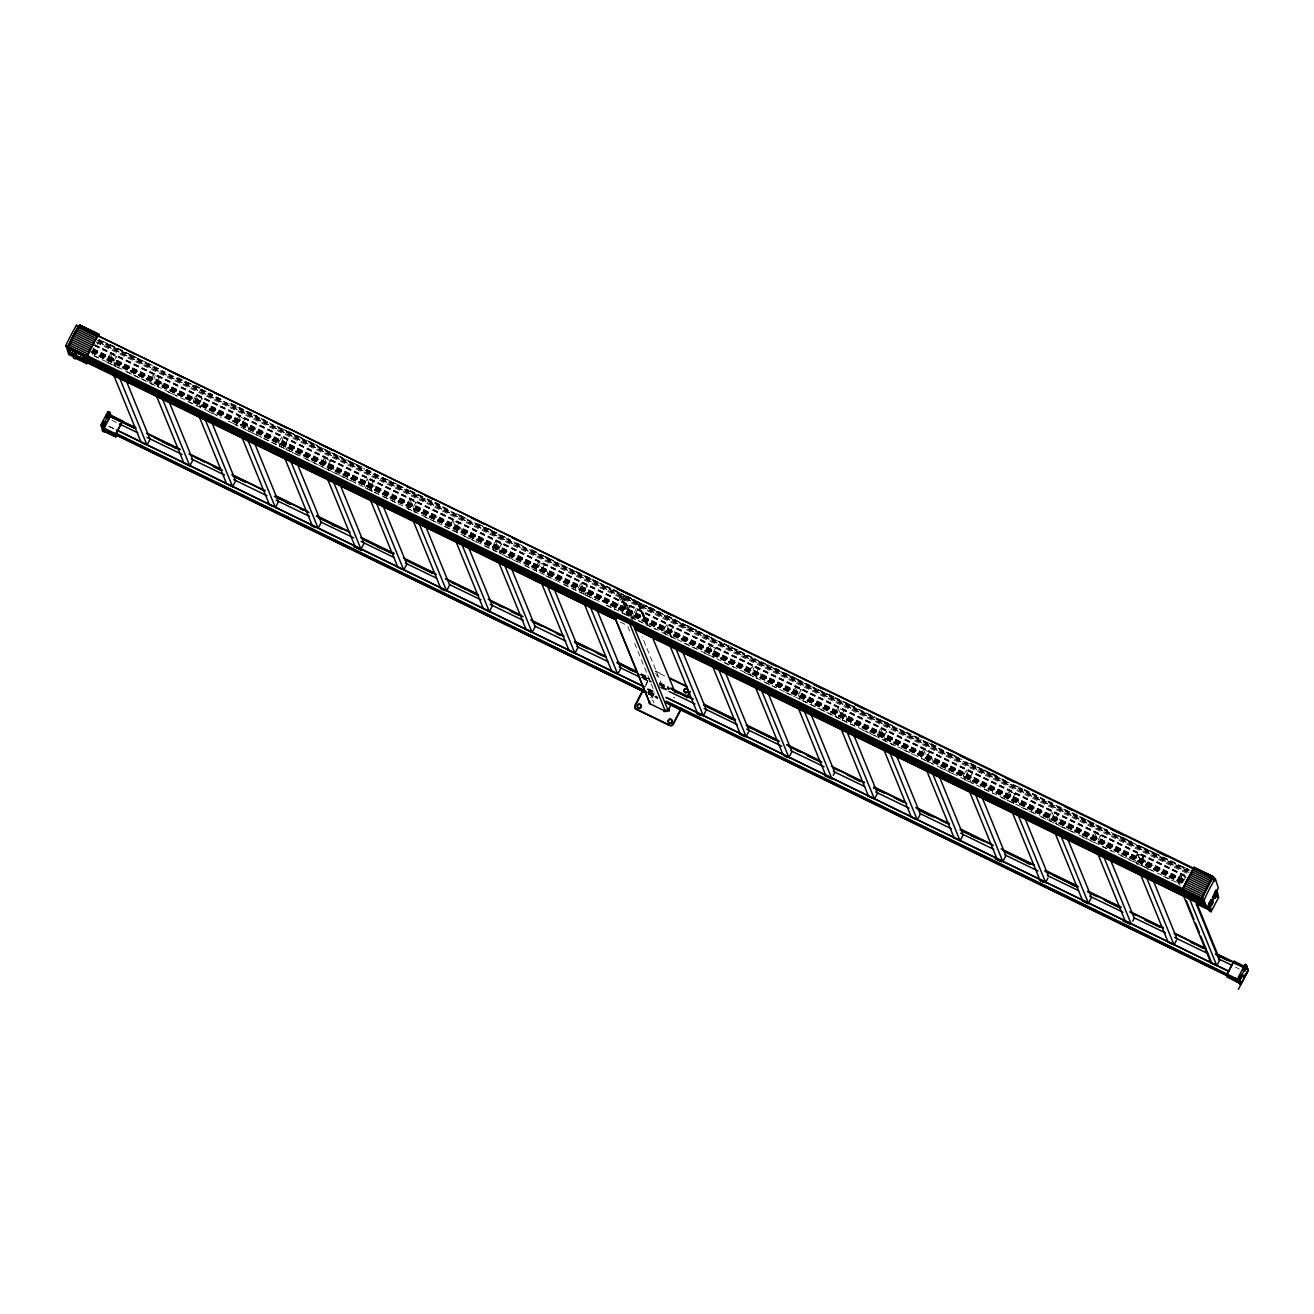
<?xml version="1.0" encoding="UTF-8"?>
<svg xmlns="http://www.w3.org/2000/svg" width="1314" height="1314" viewBox="0 0 1314 1314"><rect width="100%" height="100%" fill="white"/><g stroke="black" fill="none" stroke-linecap="round" stroke-linejoin="round"><path stroke-width="0.75" stroke-dasharray="5 3.75" d="M150.272 380.37L151.734 384.312M235.863 422.024L237.325 425.966M364.241 484.505L365.703 488.43M407.028 505.315L408.49 509.257M535.406 567.796L536.868 571.738M749.374 671.93L750.836 675.872M792.096 692.938L795.085 686.877L801.014 689.768L806.385 702.908M834.948 713.584L836.427 717.51M1048.917 817.702L1050.379 821.644M1091.638 838.726L1094.628 832.649L1100.574 835.54L1105.928 848.68M1177.229 880.38L1178.757 884.125M630.506 620.438L638.276 604.325L622.113 596.671L615.527 608.908M107.518 359.215L110.392 353.663L116.338 356.554L120.937 367.821M116.338 356.554L113.283 362.434L114.893 366.376M150.305 380.042L153.196 374.49L159.125 377.381L163.724 388.648M159.125 377.381L156.152 383.458M193.092 400.869L195.983 395.317L201.929 398.208L206.528 409.475M201.929 398.208L198.874 404.088L200.467 408.03M235.896 421.695L238.77 416.144L244.716 419.035L250.087 432.175M244.716 419.035L241.743 425.112M278.683 442.506L281.574 436.971L287.503 439.862L292.874 453.002M287.503 439.862L284.53 445.939M321.47 463.333L324.361 457.781L330.307 460.688L335.661 473.828M330.307 460.688L327.252 466.569L328.845 470.511M364.274 484.16L367.148 478.608L373.094 481.515L378.465 494.655M373.094 481.515L370.039 487.395L371.648 491.337M407.061 504.987L409.952 499.435L415.881 502.326L420.48 513.593M415.881 502.326L412.826 508.222L414.436 512.148M449.848 525.814L452.739 520.262L458.685 523.153L464.039 536.309M458.685 523.153L455.63 529.049L457.223 532.975M492.651 546.64L495.526 541.089L501.472 543.98L506.843 557.136M501.472 543.98L498.417 549.876L500.026 553.802M535.439 567.467L538.329 561.916L544.259 564.806L549.63 577.963M544.259 564.806L541.286 570.884M578.226 588.294L581.117 582.743L587.062 585.633L592.417 598.773M587.062 585.633L584.007 591.514L585.601 595.456M614.377 608.382L620.553 596.474A2.02 1.955 -22.2 0 1 623.263 595.571L638.703 603.093L647.933 626.203M621.029 609.121L623.904 603.569L629.849 606.46L635.22 619.6M629.849 606.46L626.794 612.34L628.404 616.282M631.623 621.029L639.573 605.738A2.02 1.955 -22.2 0 0 638.703 603.093M663.816 629.948L666.707 624.396L672.637 627.287L677.236 638.555M672.637 627.287L669.582 633.167L671.191 637.109M645.782 684.512L648.492 679.305M645.108 686.811L648.722 679.864M650.841 697.718L653.485 692.626M651.99 698.26L654.618 693.184L648.985 690.491M706.604 650.775L709.494 645.223L715.44 648.114L720.039 659.382M715.44 648.114L712.385 653.994L713.978 657.936M749.407 671.585L752.281 666.05L758.227 668.941L762.826 680.209M758.227 668.941L755.172 674.821L756.782 678.763M801.014 689.768L798.041 695.829M834.981 713.239L837.872 707.688L843.818 710.595L848.417 721.862M843.818 710.595L840.829 716.656M877.785 734.066L880.659 728.514L886.605 731.405L891.976 744.562M886.605 731.405L883.55 737.302L885.16 741.227M920.572 754.893L923.463 749.341L929.392 752.232L933.991 763.5M929.392 752.232L926.337 758.129L927.947 762.054M963.359 775.72L966.25 770.168L972.196 773.059L976.795 784.327M972.196 773.059L969.206 779.136M1006.163 796.547L1009.037 790.995L1014.983 793.886L1019.582 805.154M1014.983 793.886L1011.928 799.783L1013.537 803.708M1048.95 817.374L1051.841 811.822L1057.77 814.713L1063.141 827.853M1057.77 814.713L1054.797 820.79M1100.574 835.54L1097.584 841.617M1134.54 859.028L1137.415 853.476L1143.361 856.367L1148.732 869.507M1147.943 869.572L1142.638 856.597L1137.645 854.182L1135.082 859.126L1137.349 864.678M1140.076 861.557L1142.638 856.597M1143.361 856.367L1140.388 862.444M1186.148 877.194L1180.218 874.303L1177.328 879.854L1182.863 882.367L1177.295 879.92M1183.717 880.725L1185.442 877.424L1180.448 874.993L1177.87 879.953L1180.136 885.505M99.782 339.817L96.021 347.027L96.71 345.697M621.686 597.065L629.275 615.675M195.49 385.56L201.026 388.254M435.197 502.211L440.732 504.904M931.215 743.609L936.734 746.303M992.054 773.223L997.589 775.917M110.113 344.58L122.432 350.542M130.398 354.452L139.169 358.706M187.557 382.275L200.467 388.55M231.806 403.809L242.285 408.868M248.395 411.89L257.035 416.045M288.965 431.633L301.432 437.677M309.25 441.504L317.889 445.66L281.36 428.265M332.771 452.919L342.001 457.42M349.82 461.247L362.138 467.193L332.59 453.018M366.409 469.312L371.944 472.005M386.694 479.183L399.604 485.474M410.658 490.861L422.993 496.807M427.264 498.926L440.174 505.217M488.102 528.54L496.889 532.794M531.924 549.843L537.459 552.537M545.277 556.364L550.796 559.058M576.041 571.294L581.708 574.07M585.83 576.107L598.297 582.151M606.115 585.978L611.651 588.672M612.915 589.23L618.451 591.924M626.4 595.85L635.615 600.334M650.381 607.511L659.152 611.766M666.97 615.593L675.741 619.83M687.255 625.464L696.469 629.948M727.825 645.207L738.304 650.249M775.178 668.202L780.845 670.978M784.984 673.014L797.45 679.059M829.233 694.548L838.004 698.802M845.822 702.629L854.609 706.883L828.592 694.4M883.977 721.14L891.927 725.065M906.676 732.243L919.012 738.189M926.961 742.114L936.176 746.598M950.482 753.546L956.461 756.47M970.635 763.319L978.142 766.998M984.12 769.938L997.03 776.213M1024.69 789.681L1037.157 795.726M1048.211 801.097L1053.746 803.79M1072.043 812.676L1077.71 815.452M1079.418 816.273L1084.953 818.951M1085.528 819.279L1094.316 823.533M1122.419 837.232L1131.633 841.716M1142.704 847.103L1158.849 854.938M1162.972 856.974L1175.307 862.937M1183.257 866.846L1190.057 870.114M102.508 341.229L108.372 343.956M109.883 344.81L152.44 365.407M177.702 377.627L212.737 394.676M231.165 403.661L256.986 416.226M261.075 418.394L266.956 421.137M321.93 448.008L331.292 452.459M366.179 469.541L378.678 475.438M382.785 477.623L408.588 490.188L366.146 469.739M410.034 490.697L425.522 498.302M427.034 499.156L449.306 509.881M460.228 515.318L466.092 518.044M478.247 523.908L496.692 532.876M500.798 535.044L510.013 539.545M531.727 549.925L537.262 552.619M541.352 554.787L557.547 562.491M561.636 564.659L604.391 585.354M605.902 586.208L618.385 592.105M619.14 592.532L648.443 606.805M649.74 607.364L665.229 614.968M666.74 615.806L709.149 636.452M723.899 643.63L752.988 657.608M760.79 661.583L766.308 664.276M767.737 664.785L773.273 667.479M775.129 668.383L797.253 679.141M797.992 679.568L813.842 687.222M818.277 689.439L827.508 693.923M858.502 709.133L874.697 716.836M878.787 719.004L892.042 725.344M899.072 728.876L904.607 731.569M906.446 732.473L918.946 738.369M923.052 740.554L961.766 759.393M970.57 763.5L1006.015 780.927M1017.085 786.314L1022.949 789.057M1024.46 789.895L1053.549 803.872M1057.655 806.057L1094.119 823.615M1098.225 825.8L1107.768 830.333M1118.493 835.671L1131.748 841.995M1138.778 845.543L1161.247 856.35M1162.759 857.204L1190.008 870.279M98.78 339.62L108.274 344.12M109.85 345.007L135.933 357.589M137.51 358.459L152.26 365.637M154.099 366.54L165.17 371.928M178.063 378.202L209.698 393.477M216.794 397.042L224.168 400.639M231.543 404.219L270.257 423.075M277.648 426.656L331.391 452.706M332.951 453.576L364.586 468.852M410.395 491.272L425.44 498.466M427.001 499.353L449.125 510.111M456.5 513.708L465.994 518.209M476.785 523.58L509.98 539.726M517.355 543.323L523.169 546.033M532.104 550.5L574.514 571.13M574.793 571.147L604.292 585.502M605.853 586.389L648.262 607.035M650.118 607.922L665.147 615.116M666.707 616.003L709.117 636.649M710.956 637.536L722.306 642.94M723.866 643.827L749.686 656.376M753.645 658.199L766.276 664.457M773.65 668.054L827.409 694.088M828.97 694.975L904.574 731.767M906.414 732.654L921.442 739.848M923.003 740.735L948.823 753.3M950.663 754.203L961.733 759.574M970.947 764.058L1005.982 781.124M1013.357 784.704L1022.867 789.205M1024.427 790.092L1070.516 812.528M1072.372 813.415L1107.686 830.481M1114.781 834.062L1161.149 856.514M1162.709 857.385L1188.809 869.967M98.944 340.014L161.721 370.449M169.013 374.112L222.575 400.064M229.851 403.727L364.553 469.147M366.31 470.116L401.427 487.1M408.72 490.763L425.391 498.762M427.149 499.731L604.259 585.814M606.017 586.783L722.273 643.236M724.03 644.205L897.446 728.482M904.722 732.144L921.41 740.16M923.167 741.129L958.284 758.096M965.576 761.759L1022.818 789.517M1024.575 790.486L1161.116 856.81M1162.874 857.779L1188.776 870.279M97.827 340.162L1189.416 871.396M97.679 340.375L1189.285 871.609M1189.006 872.496L97.105 341.361L1186.87 871.806M96.776 341.755L1188.398 872.939M96.316 342.642L1187.905 873.876M94.871 344.711L1186.624 876.044M94.69 344.941L1186.641 876.323M94.559 345.533L1186.23 876.849M94.477 345.631L1186.066 876.881M93.31 348.703L1183.586 879.296M93.015 349.048L1185.129 880.544M93.064 349.409L1183.52 880.15M93.179 349.688L1184.062 880.692M93.36 350L1183.717 880.626M93.409 350.542L1181.91 880.051M92.719 350.411L1182.994 880.988M92.736 350.624L1183.273 881.431M92.9 351.002L1183.158 881.595M91.996 351.364L1182.386 881.793M91.487 351.413L1183.076 882.647M91.422 351.577L1183.06 882.909M91.142 351.774L1183.175 883.271M91.701 352.283L1181.976 882.877M91.093 352.333L1182.797 883.681M91.159 352.563L1182.748 883.796M94 355.7L221.294 417.491M599.299 601.451L228.603 421.203L237.785 425.785M606.608 605.163L1176.441 882.318M93.951 355.782L99.486 358.476M106.812 362.171L119.771 368.347M127.097 372.026L156.645 386.3M167.666 391.769L176.93 396.171M187.935 401.641L197.215 406.042M208.22 411.512L217.5 415.914M245.11 429.464L261.749 437.447M263.539 438.433L283.873 448.222M285.664 449.207L298.623 455.4M305.948 459.079L322.603 467.061M324.394 468.047L344.728 477.836M346.518 478.822L355.782 483.207M366.803 488.693L376.067 493.079M383.442 496.676L396.352 502.95M407.373 508.436L416.637 512.821M423.962 516.501L436.921 522.693M444.247 526.372L457.206 532.564M464.532 536.243L477.491 542.436M484.817 546.115L497.776 552.307M505.102 555.986L518.044 562.178M525.37 565.858L536.49 571.147M545.655 575.729L554.935 580.131M564.1 584.714L584.434 594.486M586.225 595.472L595.488 599.874M606.51 605.343L615.773 609.745M623.099 613.424L656.343 629.488M663.669 633.167L676.628 639.36M683.953 643.039L696.913 649.231M704.238 652.91L713.502 657.296M724.523 662.782L733.787 667.167M744.808 672.653L754.072 677.038M765.093 682.524L776.196 687.813M785.361 692.396L794.642 696.781M801.967 700.461L818.606 708.443M820.396 709.445L840.73 719.218M842.537 720.203L855.48 726.396M862.805 730.075L875.765 736.267M883.09 739.946L896.049 746.138M903.375 749.818L912.655 754.22M923.66 759.689L932.924 764.091M940.266 767.77L953.208 773.962M964.23 779.432L973.493 783.834M984.514 789.303L993.778 793.705M1001.104 797.384L1014.063 803.56M1021.389 807.256L1034.348 813.432M1041.674 817.127L1058.312 825.11M1060.152 825.997L1074.918 833.175M1082.243 836.87L1095.186 843.046M1102.528 846.742L1111.792 851.127M1120.957 855.71L1141.291 865.483M1143.081 866.484L1152.362 870.87M1163.366 876.356L1172.646 880.741M620.372 622.163L625.957 624.791M655.702 671.158L662.699 674.575M664.687 675.987L655.932 671.733A2.677 2.612 -22.2 0 0 655.275 671.503M641.396 673.754L648.771 677.367M659.842 682.738L669.072 687.238M641.101 674.115L648.475 677.696M659.546 683.083L668.777 687.583M641.15 674.46L648.82 678.336M659.595 683.444L669.122 688.224M639.688 674.197L649.264 678.763M659.71 683.723L669.204 688.569M639.77 674.411L649.165 678.944M659.924 684.151L669.417 688.881M648.87 679.19L641.495 675.61L648.837 679.322M659.94 684.578L669.154 689.078M659.513 684.775L669.138 689.209M642.283 676.677L650.2 680.553M659.431 685.037L668.777 689.357M642.053 677.17L651.268 681.654M662.338 687.041L667.873 689.735M641.922 677.318L651.153 681.802M662.207 687.189L667.742 689.883M641.84 677.498L651.136 682.163M662.141 687.37L667.742 690.244M111.986 420.332L117.521 423.026M643.285 678.895L650.857 682.722M661.73 687.863L667.463 690.803M1235.456 967.088L1239.348 969.124M659.119 686.926L663.57 689.094L642.119 636.502M108.914 426.245L114.466 428.922M653.14 691.082L647.588 688.405L653.091 691.197M108.881 426.344L114.417 429.037M647.687 688.815L653.222 691.509M647.326 689.193L652.861 691.887M647.227 689.341L654.618 692.938M648.738 690.934L656.129 694.515M648.738 691.443L656.113 695.024M648.558 691.706L656.031 695.336M648.673 692.281L656.179 695.697M647.901 692.166L656.097 695.977M648.081 692.379L657.394 697.077M648.098 692.757L657.821 697.635L648.229 693.069M648.377 693.431L657.641 698.194L648.393 693.792M648.229 694.055L657.509 698.473M638.078 604.21L646.8 625.021M1180.218 874.303L1182.518 879.937M1180.448 874.993L1182.715 880.561M1137.415 853.476L1142.014 864.743M1137.645 854.182L1142.195 865.302M1094.628 832.649L1099.227 843.916M1051.841 811.822L1057.195 824.962M1009.037 790.995L1013.636 802.263M1006.146 796.81L1007.592 800.817M966.25 770.168L971.621 783.325M963.31 775.901L964.804 779.99M923.463 749.341L928.817 762.498M920.523 755.074L922.001 759.163M880.659 728.514L886.03 741.671M877.719 734.247L879.214 738.337M837.872 707.688L843.243 720.844M795.085 686.877L800.44 700.017M752.281 666.05L757.652 679.19M709.494 645.223L714.093 656.491M666.707 624.396L672.062 637.536M663.767 630.112L665.245 634.219M639.606 603.997L648.82 626.564M638.423 605.212L646.012 623.822M657.016 675.659A2.02 1.955 -22.2 0 0 656.951 674.64L657.181 675.199M623.263 595.571L632.379 617.909M622.705 596.72L630.309 615.346M623.904 603.569L629.275 616.709M620.553 596.474L628.158 615.083M620.964 609.285L622.458 613.392M627.813 626.499L630.868 634.005M634.695 643.367L643.876 665.853M644.632 667.726L654.569 692.084M581.117 582.743L585.716 594.01M538.329 561.916L542.928 573.183M495.526 541.089L500.897 554.245M492.586 546.821L494.08 550.911M452.739 520.262L457.338 531.529M409.952 499.435L415.306 512.591M367.148 478.608L372.519 491.764M324.361 457.781L328.96 469.065M281.574 436.971L286.928 450.111M278.634 442.687L280.112 446.793M238.77 416.144L244.141 429.284M195.983 395.317L200.582 406.584M153.196 374.49L158.551 387.63M110.392 353.663L115.763 366.803M107.452 359.379L108.947 363.485M93.737 347.898L93.984 350.066L93.393 348.571M92.67 353.795L92.161 354.435M656.967 674.739A2.02 1.955 -22.2 0 1 657.066 676.71M655.472 673.343A2.02 1.955 -22.2 0 1 655.965 673.507M660.219 684.643A2.825 2.743 -22.2 0 1 661.813 686.91M652.204 700.083A2.825 2.743 -22.2 0 1 653.748 703.056M674.788 697.488A2.825 2.743 -22.2 0 1 673.359 697.241"/><path stroke-width="1.5" d="M111.115 417.441L110.097 412.432L109.39 413.253A43.296 7.408 -64 0 0 103.067 425.243L104.184 431.961L102.41 431.091L101.277 424.373A43.296 7.408 -64 0 1 107.6 412.382L108.29 411.545M103.461 429.612L103.97 428.134A43.296 7.408 -64 0 1 110.294 416.144L110.967 415.306M115.796 436.905L103.921 431.091L115.796 436.905L115.96 433.998A42.491 7.26 -64 0 1 122.153 422.237L122.481 421.81M1182.354 890.169L1185.195 883.649M1203.493 902.406L1203.082 903.129L1201.965 898.3M67.983 347.799L74.323 334.134L93.573 343.512L94.493 341.788L75.243 332.426L73.469 336.072M83.784 357.868L88.662 360.923L87.611 355.946M72.599 353.959A35.921 6.143 -64 0 1 71.712 355.453L68.804 354.813L66.029 345.336A35.921 6.143 -64 0 1 76.475 325.314L1215.351 878.77L1218.324 887.886A35.921 6.143 -64 0 1 1207.878 907.958L1204.987 907.35L1202.162 898.218A35.921 6.143 -64 0 1 1212.444 878.146L1213.085 877.424L1213.955 880.035M72.089 354.435L73.535 358.081L75.309 358.936L74.832 355.306L75.292 357.359M81.468 359.116L86.543 361.498L86.806 363.715L86.445 361.169M1197.185 904.163L1197.366 901.7L1197.185 904.163L1209.094 910.027L1209.307 907.481L1209.291 910.865L1211.065 911.735L1218.604 897.429L1217.487 892.502L1215.696 891.615L1216.123 889.906L1214.366 893.487L1215.696 891.68M1211.065 911.735L1210.49 905.313A43.296 6.274 -63.8 0 1 1216.797 893.306L1217.421 892.469M1226.931 974.906L1227.177 974.216A42.491 6.159 -63.8 0 1 1233.403 962.374L1242.272 966.119M1246.92 965.741L1245.327 964.361L1244.719 965.215A43.296 6.274 -63.8 0 0 1238.412 977.205L1238.494 981.41L1240.794 984.613L1240.202 978.092A43.296 6.274 -63.8 0 1 1246.51 966.102L1248.3 970.208L1240.794 984.613L1238.987 983.644L1238.626 980.901M1239.66 979.554L1237.87 978.716L1240.794 984.613M65.7 346.338L1204.084 900.451L1207.352 908.5M614.509 617.596L68.952 352.316L67.572 348.555L72.5 337.649L91.75 347.011C90.025 349.228 83.833 361.235 89.056 360.709M1208.88 884.667A35.133 5.995 -64 0 0 1202.179 898.168C1199.896 899.17 1202.261 906.463 1203.608 902.718M69.133 350.969L68.114 346.453A35.133 5.995 -64 0 1 68.969 344.58M1202.064 898.53L1204.38 899.384L1204.084 900.451M1194.245 867.306L1182.239 889.677L1183.438 894.555L1184.357 893.356M1208.223 905.625L1208.552 904.755M1214.809 880.938L1213.479 876.635L1210.67 881.168M105.711 416.144L105.695 417.211M1227.046 974.232L1226.898 976.943L1238.806 982.806L1228.935 977.123M77.083 329.469L79.431 325.741L78.889 326.398A35.921 6.143 -64 0 0 68.394 346.502L71.186 355.979M103.97 428.463L104.003 428.364A42.491 7.26 -64 0 1 110.277 416.439L122.547 421.81M1244.227 967.942C1245.442 963.753 1241.024 973.198 1243.783 968.878M74.602 355.453L74.947 355.026A42.491 8.344 -64.3 0 1 75.44 354.008A43.296 8.508 -64.3 0 0 74.816 354.977L74.898 355.125M115.616 434.425L115.846 433.932A43.296 7.408 -64 0 1 122.169 421.958L122.843 421.121L123.335 422.599M1204.33 899.515L1204.38 899.384A35.921 6.143 -64 0 1 1214.826 879.296L1215.286 878.738M86.527 360.989L86.757 360.824A42.491 8.344 -64.3 0 1 87.299 359.724A43.296 8.508 -64.3 0 0 86.675 360.677L86.675 360.677M103.182 422.369L102.492 423.749M1197.185 901.782L1197.415 901.305A43.296 6.274 -63.8 0 1 1197.941 900.254L1203.328 902.882M1197.268 901.618L634.613 628.076M71.597 339.423L90.847 348.785L88.252 354.189L69.001 344.826M86.757 360.824L76.508 355.782M1240.088 975.875C1242.42 970.258 1237.032 980.129 1239.858 976.335M105.908 415.684L107.272 413.713L106.598 415.815M1204.445 893.011L1202.589 896.575L1183.356 887.196M1186.049 881.891L1193.769 868.045M1205.299 891.27L1207.911 885.866L1188.661 876.504M1206.17 889.512L1209.751 882.466L1190.5 873.104M91.832 347.159L93.573 343.512M233.35 485.26L235.649 480.842L211.883 422.615M318.941 526.914L321.24 522.496L296.701 462.397M439.221 587.358L446.612 590.955L449.618 584.976L425.851 526.75M532.909 631.032L535.192 626.614L511.442 568.404M643.088 689.719L634.974 705.322A2.677 2.612 -22.2 0 0 636.124 708.837L669.417 725.032A2.677 2.612 -22.2 0 0 673.014 723.833L681.128 708.23M636.107 704.156L643.318 690.277M614.229 616.282L649.937 703.762L665.393 711.285A2.02 1.955 -22.2 0 0 668.087 710.381L670.731 705.273M686.532 697.816L689.226 692.609M681.358 708.788L673.244 724.408A2.677 2.612 -22.2 0 1 669.647 725.607L636.354 709.396A2.677 2.612 -22.2 0 1 635.204 705.897M687.665 696.634L690.359 691.443M789.665 755.993L791.948 751.575L768.197 693.349M833.224 775.342L834.751 772.402L810.984 714.175M875.239 797.631L877.538 793.229L853.016 733.13M1003.617 860.112L1005.916 855.693L982.149 797.483M1047.948 877.998L1045.648 882.417L1018.12 814.959M1089.207 901.765L1091.507 897.347L1067.74 839.137M1132.767 921.114L1134.294 918.174L1110.527 859.947M1174.798 943.419L1176.326 940.479M1238.412 989.245L1248.3 970.208L1245.409 964.394L1246.001 967.104M92.719 345.434L95.429 340.112L76.179 330.75L75.276 332.705M1184.292 893.142L1203.296 903.26M1208.864 884.421L1211.607 879.214L1192.356 869.852M76.179 331.062L77.099 329.108L96.349 338.47L95.429 340.425M666.346 701.15L1227.161 974.068A43.296 6.274 -63.8 0 1 1233.419 962.078L1234.076 961.224L1244.325 966.299M96.333 338.831L99.125 334.331L79.908 325.001M77.986 327.909L79.579 325.1M97.236 337.271L98.731 335.119M69.691 351.528L69.067 352.349M78.856 326.463L76.475 325.314M78.511 326.463L78.446 326.562A35.133 5.995 -64 0 0 72.27 337.764M1243.652 976.926L1248.3 970.208M649.707 701.101L649.806 703.072M667.578 710.233L665.13 710.365M103.149 421.268L101.868 424.586M69.297 352.136L88.629 361.383M1215.532 891.664L1215.007 892.436L1216.797 893.306M135.933 427.773L109.834 415.487L135.638 428.118M1213.167 876.766L1193.835 867.503M69.412 351.561L76.409 354.961M78.906 325.708L78.495 326.168A35.921 6.143 -64 0 0 67.999 346.354M1213.315 876.652L1194.081 867.273M73.798 355.141L74.323 356.423L86.215 362.221M76.984 358.18L87.151 363.058M74.947 358.016L86.806 363.715M98.911 334.397L79.497 325.199L98.649 334.676M1193.736 867.634L1212.986 876.996M79.185 325.609L98.534 334.824M1193.523 867.93L1213.085 877.424L1208.979 876.372M78.955 325.954L98.287 335.53M1193.293 868.275L1212.543 877.653M96.875 335.251L1193.999 869.178M1208.749 876.356L1214.826 879.296M128.164 350.871L135.556 354.468M168.734 370.614L183.484 377.791M214.839 393.05L218.518 394.841M273.838 421.761L286.748 428.052M319.943 444.198L332.853 450.472M366.031 466.634L369.727 468.425M406.601 486.377L410.297 488.167M425.046 495.345L432.421 498.942M471.135 517.782L484.045 524.056M511.704 537.525L520.919 542.009M557.809 559.961L561.489 561.751M616.808 588.672L629.718 594.946M662.913 611.109L672.127 615.593M709.002 633.545L712.697 635.335M721.912 639.819L725.591 641.61M768 662.256L775.391 665.837M814.105 684.693L823.32 689.177M854.675 704.435L863.889 708.919M919.209 735.84L922.904 737.63M959.778 755.583L972.689 761.857M1005.867 778.019L1015.098 782.503M1064.882 806.73L1072.257 810.327M1110.971 829.167L1123.881 835.441M1157.076 851.603L1166.29 856.087M78.035 327.514L97.285 336.877M1191.437 871.445L1210.687 880.823M1189.581 874.779L1208.831 884.141M73.403 335.875L92.653 345.237M1187.741 878.245L1206.991 887.607M1186.838 880.019L1206.088 889.381M1185.934 881.793L1205.184 891.155L1204.297 892.962L1185.064 883.599M70.71 341.213L89.96 350.592M69.839 343.02L89.089 352.382M1184.193 885.39L1203.443 894.768L1202.77 896.542L1201.768 898.382L1182.518 889.02M66.029 345.336L68.394 346.502M86.445 355.322L1183.75 889.2M68.164 346.65L87.414 356.012M68.065 346.863L87.315 356.225M1182.419 889.233L1201.669 898.595M67.983 347.093L87.332 356.636M1182.337 889.463L1201.571 898.825M87.233 357.178L67.737 347.717L86.888 357.441M1182.173 889.89L1201.604 899.532M1182.042 890.268L1201.292 899.63M67.605 348.21L1201.21 899.942M67.589 348.358L1201.21 900.336M615.198 615.248L620.339 617.761M88.005 359.083L95.38 362.68M123.04 376.132L135.933 382.423M150.683 389.601L154.379 391.391M169.128 398.569L182.038 404.86M191.253 409.344L200.484 413.828M226.287 426.393L241.037 433.571M268.697 447.023L287.142 456.007M301.892 463.185L305.587 464.975M320.337 472.153L327.712 475.75M342.461 482.928L346.14 484.718M370.121 496.38L373.8 498.17M377.496 499.977L392.245 507.155M418.066 519.72L438.334 529.591M465.994 543.043L478.904 549.334M493.653 556.512L497.349 558.302M517.634 568.174L525.009 571.754M528.688 573.561L543.438 580.739M569.258 593.304L584.007 600.482M611.667 613.934L630.112 622.902M644.862 630.096L648.541 631.886M663.291 639.064L670.666 642.645M679.896 647.145L689.111 651.629M720.466 666.888L735.216 674.066M762.876 687.518L781.304 696.486M808.964 709.954L821.874 716.229M831.089 720.729L840.319 725.213M864.284 736.875L867.979 738.665M871.658 740.455L886.408 747.65M908.532 758.408L926.978 767.376M960.173 783.538L973.066 789.813M982.297 794.297L991.512 798.797M1009.957 807.765L1013.636 809.555M1022.867 814.039L1032.081 818.54M1059.741 831.992L1078.17 840.96M1105.83 854.429L1118.74 860.703M1133.489 867.881L1137.185 869.687M1157.47 879.559L1164.845 883.139M1174.059 887.623L1183.273 892.124M87.118 358.821L1183.191 892.222M87.939 359.494L113.743 372.059M117.439 373.849L259.416 442.949M268.631 447.433L364.52 494.097M368.216 495.904L410.625 516.533M414.304 518.324L561.817 590.117M565.513 591.908L602.387 609.86M606.066 611.651L707.49 661.008M711.17 662.798L753.579 683.444M757.275 685.235L858.683 734.592M862.378 736.382L904.788 757.028M908.483 758.819L945.357 776.771M949.036 778.561L1050.461 827.919M1059.675 832.403L1096.549 850.355M1100.245 852.145L1185.064 893.421M83.57 358.196L1186.542 894.768M1197.892 900.55L1203.23 903.014M79.875 356.669L88.728 360.874M81.731 357.835L88.728 361.235M1183.848 894.193L1203.098 903.572M1183.586 894.489L1203 903.687M634.793 627.468L1202.77 903.901M101.868 368.593L111.082 373.077M147.989 391.046L151.668 392.837M212.556 422.467L216.235 424.258M247.607 439.517L256.821 444.001M290.033 460.163L302.943 466.454M358.295 493.391L361.974 495.181M398.881 513.133L408.096 517.634M441.307 533.78L448.682 537.377M491.108 558.023L494.803 559.813M509.569 567.007L513.248 568.798M544.62 584.057L553.835 588.557M587.046 604.703L599.956 610.994M655.292 637.931L658.987 639.721M695.878 657.673L699.574 659.48M738.32 678.336L745.695 681.917M788.121 702.563L791.816 704.37M841.617 728.597L850.848 733.097M884.043 749.259L891.434 752.84M952.305 782.471L956.001 784.261M992.891 802.213L996.587 804.02M1029.782 820.182L1042.708 826.457M1138.63 873.153L1147.861 877.637M1181.056 893.799L1188.431 897.38M84.868 360.529L616.167 619.091M87.381 362.089L137.247 386.267M146.412 390.833L183.369 408.703M192.534 413.269L223.955 428.463M227.585 430.335L288.522 459.884M292.151 461.756L329.108 479.643M338.273 484.193L375.229 502.079M378.859 503.952L434.261 530.807M437.891 532.679L480.382 553.26M489.547 557.809L520.968 573.003M524.598 574.875L585.469 604.489M589.165 606.296L615.051 618.795M637.126 629.636L672.242 646.619M675.872 648.492L731.274 675.347M734.904 677.219L777.33 697.865M786.56 702.349L817.981 717.543M821.611 719.415L923.134 768.723M932.299 773.273L969.19 791.242M972.886 793.032L1028.287 819.887M1031.917 821.759L1068.857 839.646M1078.038 844.196L1114.978 862.083M1118.608 863.955L1174.01 890.81M1177.656 892.682L1197.941 902.554M87.43 362.368L615.001 619.206M637.159 629.915L1197.941 902.915M85.394 361.81L614.903 619.403M635.138 629.357L1199.682 903.999M669.713 677.991L687.222 686.516M669.943 678.55L685.711 686.22M147.004 433.16L180.199 449.322M189.43 453.806L220.785 469.082M231.855 474.469L265.067 490.615M276.137 496.002L307.492 511.277M316.723 515.761L349.918 531.924M360.989 537.311L394.2 553.473M403.431 557.957L434.786 573.216M445.857 578.603L477.212 593.862M488.282 599.25L521.494 615.412M530.708 619.896L563.92 636.058M574.99 641.446L606.345 656.704M617.416 662.092L635.861 671.076M670.912 688.142L693.053 698.9M704.123 704.288L735.479 719.563M746.549 724.95L777.921 740.209M787.135 744.693L820.347 760.855M831.417 766.243L864.612 782.405M873.843 786.889L905.198 802.148M916.269 807.535L949.48 823.697M960.55 829.085L991.906 844.344M1001.137 848.844L1034.332 864.99M1045.402 870.377L1076.774 885.652M1087.828 891.04L1121.039 907.186M1130.27 911.686L1163.465 927.848M1174.535 933.219L1205.907 948.494M1216.978 953.882L1242.798 966.447M146.692 433.505L179.903 449.667M189.134 454.151L222.329 470.313M233.399 475.701L264.771 490.96M275.841 496.347L309.036 512.509M316.411 516.106L349.623 532.269M360.693 537.656L393.904 553.802M404.975 559.189L436.33 574.464M445.561 578.948L478.756 595.111M489.826 600.498L523.038 616.66M532.252 621.144L563.624 636.403M574.694 641.79L606.05 657.049M617.12 662.437L637.405 672.308M670.616 688.47L692.757 699.245M703.828 704.633L735.183 719.891M746.253 725.279L779.465 741.441M786.84 745.038L821.891 762.087M832.961 767.475L864.316 782.75M875.387 788.121L906.742 803.396M915.973 807.88L949.184 824.042M960.238 829.43L993.45 845.592M1002.681 850.076L1034.036 865.335M1045.106 870.722L1078.318 886.884M1089.372 892.272L1120.743 907.531M1129.958 912.015L1163.169 928.177M1174.24 933.564L1205.595 948.823M1216.665 954.21L1244.342 967.679M124.814 423.239L134.127 427.855M154.329 437.611L169.079 444.789M172.775 446.596L176.569 448.517L172.692 446.711M194.998 457.453L198.677 459.243M200.434 460.064L204.13 461.855M213.41 466.47L220.834 470.051M233.646 476.21L244.815 481.729M276.071 496.873L290.936 504.165L274.363 496.298M300.118 508.666L303.846 510.456M318.514 517.519L342.593 529.312M364.635 539.955L390.554 552.652M432.979 573.298L405.27 559.83L408.983 561.702M451.326 582.151L466.092 589.329M469.771 591.136L477.261 594.848M491.994 602.009L495.69 603.783M497.448 604.604L501.143 606.395M510.358 610.879L519.687 615.494L510.44 611.076M532.499 621.653L541.729 626.137M574.924 642.3L587.949 648.722L574.842 642.431M597.114 653.206L604.539 656.754M617.366 662.962L635.91 672.062M672.702 689.883L687.567 697.192M704.058 705.142L733.688 719.645M748.339 726.691L776.114 740.291M788.926 746.451L798.156 750.935M807.371 755.419L820.396 761.841L807.453 755.616M835.047 768.887L838.726 770.694M848.056 775.309L860.966 781.584L853.41 777.987M873.777 787.743L884.963 793.262L873.695 787.874M894.078 797.614L903.391 802.197M918.059 809.293L931.068 815.698M940.2 820.067L947.575 823.664M960.485 829.939L984.465 841.617M1004.767 851.488L1030.685 864.185M1045.353 871.231L1076.807 886.621M1087.778 891.894L1095.153 895.475M1104.384 899.975L1119.249 907.268M1132.06 913.427L1135.739 915.234M1145.02 919.849L1159.819 927.027M1191.092 942.171L1204.002 948.445M1216.912 954.736L1228.081 960.238M123.532 422.779L134.159 428.052M162.279 441.619L171.51 446.119M213.443 466.536L220.818 470.133M232.381 475.75L245.291 482.024M318.596 517.716L342.412 529.312M364.553 540.087L391.03 552.948M410.658 562.523L433.012 573.495M451.244 582.283L454.94 584.073M459.292 586.175L477.245 594.913M499.878 605.918L503.558 607.709M617.449 663.159L636.354 672.472M672.62 690.014L688.043 697.488M707.671 707.063L733.721 719.842M748.257 726.823L751.953 728.613M756.306 730.715L776.59 740.587M796.875 750.458L800.571 752.265M917.977 809.424L933.351 817.012M960.403 830.07L979.521 839.35M1004.684 851.62L1030.718 864.382M1045.271 871.363L1048.95 873.153M1053.302 875.255L1076.79 886.704M1093.889 894.998L1097.584 896.805M1104.302 900.09L1119.676 907.695M1145.052 919.915L1160.311 927.323M1191.01 942.286L1194.689 944.076M1199.041 946.179L1202.737 947.969M1215.204 954.161L1230.364 961.552M285.696 502.145L289.425 503.886M331.703 524.483L335.382 526.273M377.676 546.788L381.372 548.579M628.716 669.023L632.395 670.813M674.69 691.328L678.369 693.119M728.482 717.559L732.177 719.349M920.342 810.919L924.038 812.709M925.713 813.563L929.409 815.37M971.687 835.868L975.382 837.659M1025.462 862.165L1029.191 863.889M1071.452 884.486L1075.148 886.293M1217.355 955.459L1221.034 957.265M1222.578 957.972L1226.422 959.91M119.377 423.929L137.871 432.832M147.037 437.398L182.088 454.447M191.318 458.931L224.579 475.027M233.744 479.594L266.956 495.739M276.17 500.24L309.447 516.32M320.452 521.789L353.712 537.869M361.087 541.467L394.299 557.629M405.303 563.082L436.724 578.275M449.585 584.631L481.006 599.825M490.171 604.374L523.432 620.471M534.437 625.924L565.858 641.117M576.879 646.57L608.3 661.763M619.305 667.216L639.655 677.022M669.105 691.46L694.991 703.959M704.156 708.525L737.368 724.687M746.598 729.171L781.699 746.155M790.864 750.721L824.124 766.801M833.306 771.367L864.711 786.56M875.732 792.014L908.992 808.11M919.997 813.563L951.418 828.756M960.649 833.24L993.844 849.402M1004.865 854.856L1038.076 871.018M1047.291 875.502L1078.712 890.695M1089.717 896.148L1122.977 912.245M1133.998 917.698L1165.419 932.891M1174.585 937.457L1207.845 953.537M1218.85 959.006L1231.826 965.215M118.145 430.729L643.909 686.598M1228.705 971.194L666.034 697.373L1228.672 971.309M116.273 429.941L643.876 686.713M140.368 441.915L145.903 444.608M182.81 462.577L190.185 466.158M225.236 483.224L232.611 486.804L205.066 419.265M269.501 504.773L273.197 506.563M310.088 524.516L315.623 527.21M354.369 546.066L361.744 549.663M396.795 566.712L402.33 569.405M483.503 608.908L489.038 611.601M524.089 628.667L531.464 632.248M566.515 649.313L575.746 653.797M610.796 670.863L616.332 673.556M695.648 712.155L703.023 715.736M739.93 733.705L745.465 736.398M782.356 754.351L789.73 757.932M824.781 774.997L832.156 778.594M867.207 795.643L872.742 798.337M911.489 817.193L915.185 818.983M953.915 837.839L959.45 840.533M994.501 857.599L1001.876 861.179M1038.783 879.132L1046.158 882.729M1081.208 899.794L1088.583 903.375M1123.634 920.441L1131.009 924.021M1167.916 941.99L1171.595 943.781M1210.342 962.636L1215.877 965.33M311.566 525.797L315.261 527.604M354.008 546.46L361.383 550.04M697.126 713.436L700.822 715.243M739.568 734.083L745.087 736.776M783.834 755.632L787.529 757.439M824.42 775.391L831.795 778.972M995.979 858.88L1001.514 861.573M1040.261 880.429L1043.957 882.22M1082.687 901.076L1088.222 903.769M1123.273 920.835L1130.648 924.415M354.074 546.624L361.449 550.221M440.781 588.82L444.461 590.627M697.044 713.584L700.888 715.407M995.897 859.028L1001.596 861.754M1040.162 880.577L1043.858 882.367M116.601 433.604L644.205 690.376M1234.536 977.665L1238.231 979.456M139.021 444.805L142.7 446.596M284.744 515.729L288.439 517.519M581.757 660.269L585.453 662.075M878.77 804.809L882.466 806.615M114.564 433.308L645.864 691.87M666.149 701.758L1228.804 975.579M1234.339 978.273L1238.034 980.063M115.304 433.916L128.214 440.19M131.794 441.734L174.187 462.495M183.352 466.831L214.921 482.386M218.617 484.193L279.34 513.675M282.97 515.318L320.074 533.566M329.091 537.755L366.048 555.871M369.875 557.809L425.079 584.599M428.807 586.274L471.2 607.035M480.366 611.371L511.934 626.926M515.614 628.733L524.844 633.217M526.487 633.824L571.048 655.472M574.514 657.312L616.939 677.958M626.105 682.311L646.685 692.281M722.092 729.139L666.888 702.349L1225.831 974.709M725.821 730.814L762.908 748.849M764.452 749.637L768.148 751.427M771.844 753.234L808.8 771.334M812.627 773.273L867.963 800.21M871.511 801.852L913.953 822.498M923.101 826.851L960.008 844.803M963.901 846.889L1059.823 893.569M1068.84 897.774L1105.797 915.874M1109.64 917.813L1164.976 944.75M1168.524 946.392L1210.95 967.055M1214.579 968.697L1227.49 974.972M115.238 433.981L646.57 692.807M115.254 434.326L646.537 692.889M666.839 702.76L1225.798 974.791M115.09 434.589L646.439 693.086M664.835 702.136L1231.185 977.747M108.323 411.594L110.113 412.465M107.6 412.382L109.39 413.253M111.017 415.355L122.892 421.153M110.294 416.144L122.169 421.958M110.277 416.439L122.153 422.254M101.277 424.373L103.067 425.243M100.784 425.9L102.574 426.771M103.97 428.134L115.96 433.998M108.914 431.501L115.698 434.819L116.141 436.248M103.478 429.662L115.353 435.46M1216.813 896.542L1218.604 897.429M1208.699 904.426L1210.49 905.313M1209.964 906.808L1208.174 905.937L1208.781 908.631L1196.89 902.8M1197.415 901.305L1205.924 905.494M1200.635 903.835L1204.035 905.51M1197.53 903.506L1209.438 909.37M1244.719 965.215L1246.51 966.102M1233.419 962.078L1245.327 967.958M1233.403 962.374L1243.602 967.4M1238.412 977.205L1240.202 978.092M1227.112 974.085L1239.118 979.998M1226.931 974.939L1238.839 980.802M1226.586 975.579L1238.494 981.459M1213.249 879.854L1212.444 878.442A35.133 5.995 -64 0 0 1210.637 881.513M1247.002 969.518L1246.493 968.237L1246.51 969.321M1196.118 901.601L1219.885 959.828L1216.813 965.708L1189.285 898.25M1196.151 903.704L1219.162 960.074M1186.296 900.583L1193.966 919.373M1195.494 923.118L1199.337 932.513M1200.865 936.274L1211.59 962.587M1182.584 893.487L1210.884 962.817M1152.559 878.902L1177.081 939.001M1146.498 877.424L1174.026 944.881M1140.552 874.533L1168.08 941.99M1103.711 856.613L1131.239 924.071M1097.765 853.706L1125.293 921.163M1060.907 835.786L1088.435 903.244M1054.978 832.895L1082.506 900.336M1024.953 818.31L1048.703 876.52M1012.174 812.068L1039.703 879.526M975.333 794.132L1002.861 861.59M969.387 791.242L996.915 858.699M939.362 776.656L963.129 834.866L960.058 840.763L932.529 773.305M926.6 770.415L954.128 837.872M896.575 755.829L920.326 814.056L917.271 819.936L889.742 752.479M883.796 749.588L911.325 817.045M846.955 731.652L874.483 799.109M841.009 728.761L868.538 796.218M804.152 710.825L831.68 778.282M798.222 707.934L825.75 775.391M761.364 689.998L788.893 757.455M755.419 687.107L782.947 754.564M725.394 672.522L749.161 730.748L746.106 736.628L718.577 669.171M712.631 666.28L740.16 733.738M682.607 651.695L706.374 709.921L703.302 715.802L675.774 648.344M669.072 643.581L697.373 712.911M652.483 637.372L675.166 692.445M633.151 624.758L668.087 710.381M628.93 621.933L665.393 711.285M614.886 617.366L648.311 699.262M596.26 608.168L620.783 668.268L617.728 674.164L590.2 606.707M584.254 603.799L611.782 671.257M553.457 587.342L577.996 647.441L574.924 653.337L547.396 585.88M541.467 582.989L568.995 650.446M504.609 565.053L532.137 632.51M498.663 562.162L526.191 629.62M468.638 547.577L492.405 605.787L489.35 611.683L461.822 544.226M455.876 541.335L483.404 608.793M419.018 523.399L446.546 590.857M413.089 520.508L440.617 587.966M383.064 505.923L406.814 564.149L403.759 570.03L376.231 502.572M370.285 499.681L397.813 567.139M340.26 485.096L364.027 543.323L360.972 549.203L333.444 481.745M327.498 478.854L355.026 546.312M290.64 460.918L318.169 528.376M284.711 458.028L312.239 525.485M254.686 443.442L278.437 501.669L275.382 507.549L247.853 440.091M241.907 437.201L269.436 504.658M199.12 416.374L226.649 483.831M169.095 401.788L192.862 460.015L189.791 465.895L161.507 396.565M156.333 395.547L183.861 463.004M126.308 380.961L150.059 439.188L147.004 445.085L119.475 377.627M113.53 374.72L141.058 442.177M78.955 325.741L79.448 326.94M110.097 415.208L110.622 416.489M73.157 353.482L74.34 356.472M1234.109 961.273L1234.421 962.62M1210.785 900.32A43.296 6.274 -63.8 0 1 1211.311 899.318M1212.362 897.314A43.296 6.274 -63.8 0 1 1212.888 896.329M1213.413 895.343A43.296 6.274 -63.8 0 1 1213.939 894.374M672.062 722.355A2.02 1.955 -22.2 0 1 670.896 723.357M669.861 723.423A2.02 1.955 -22.2 0 1 668.793 720.187A2.02 1.955 -22.2 0 1 672.193 720.86M637.701 707.54A2.02 1.955 -22.2 0 1 638.144 704.912A2.02 1.955 -22.2 0 1 640.854 705.092A2.02 1.955 -22.2 0 1 640.871 707.737M640.46 708.082A2.02 1.955 -22.2 0 1 638.029 707.934M669.22 709.215A2.825 2.743 -22.2 0 1 669.089 711.317M664.243 711.761A2.825 2.743 -22.2 0 1 663.767 710.431M649.937 703.762A2.02 1.955 -22.2 0 1 649.067 701.118M1215.056 898.201L1216.83 894.818L1215.056 898.201M1244.752 970.98L1246.543 967.597L1244.752 970.98M1211.311 905.445L1213.101 902.16L1211.311 905.445M1241.007 978.24L1242.798 974.939L1241.007 978.24M107.534 417.918L109.341 414.731L107.534 417.918M1209.126 903.211L1210.917 900.123L1209.126 903.211M103.707 425.095L105.449 421.991L103.707 425.095M121.216 421.58L110.113 416.193L121.036 421.58M560.273 635.253L556.479 633.332L560.257 635.319M638.719 707.819A2.02 1.955 -22.2 0 0 641.051 705.257A2.02 1.955 -22.2 0 0 637.668 704.583A2.02 1.955 -22.2 0 0 638.719 707.819M669.631 722.864A2.02 1.955 -22.2 0 0 671.963 720.286A2.02 1.955 -22.2 0 0 668.563 719.629A2.02 1.955 -22.2 0 0 669.631 722.864M685.76 692.807A2.02 1.955 -22.2 0 0 688.093 690.244A2.02 1.955 -22.2 0 0 684.693 689.587A2.02 1.955 -22.2 0 0 685.76 692.807M685.53 692.248A2.02 1.955 -22.2 0 0 687.863 689.686A2.02 1.955 -22.2 0 0 684.463 689.012A2.02 1.955 -22.2 0 0 685.53 692.248"/></g></svg>
